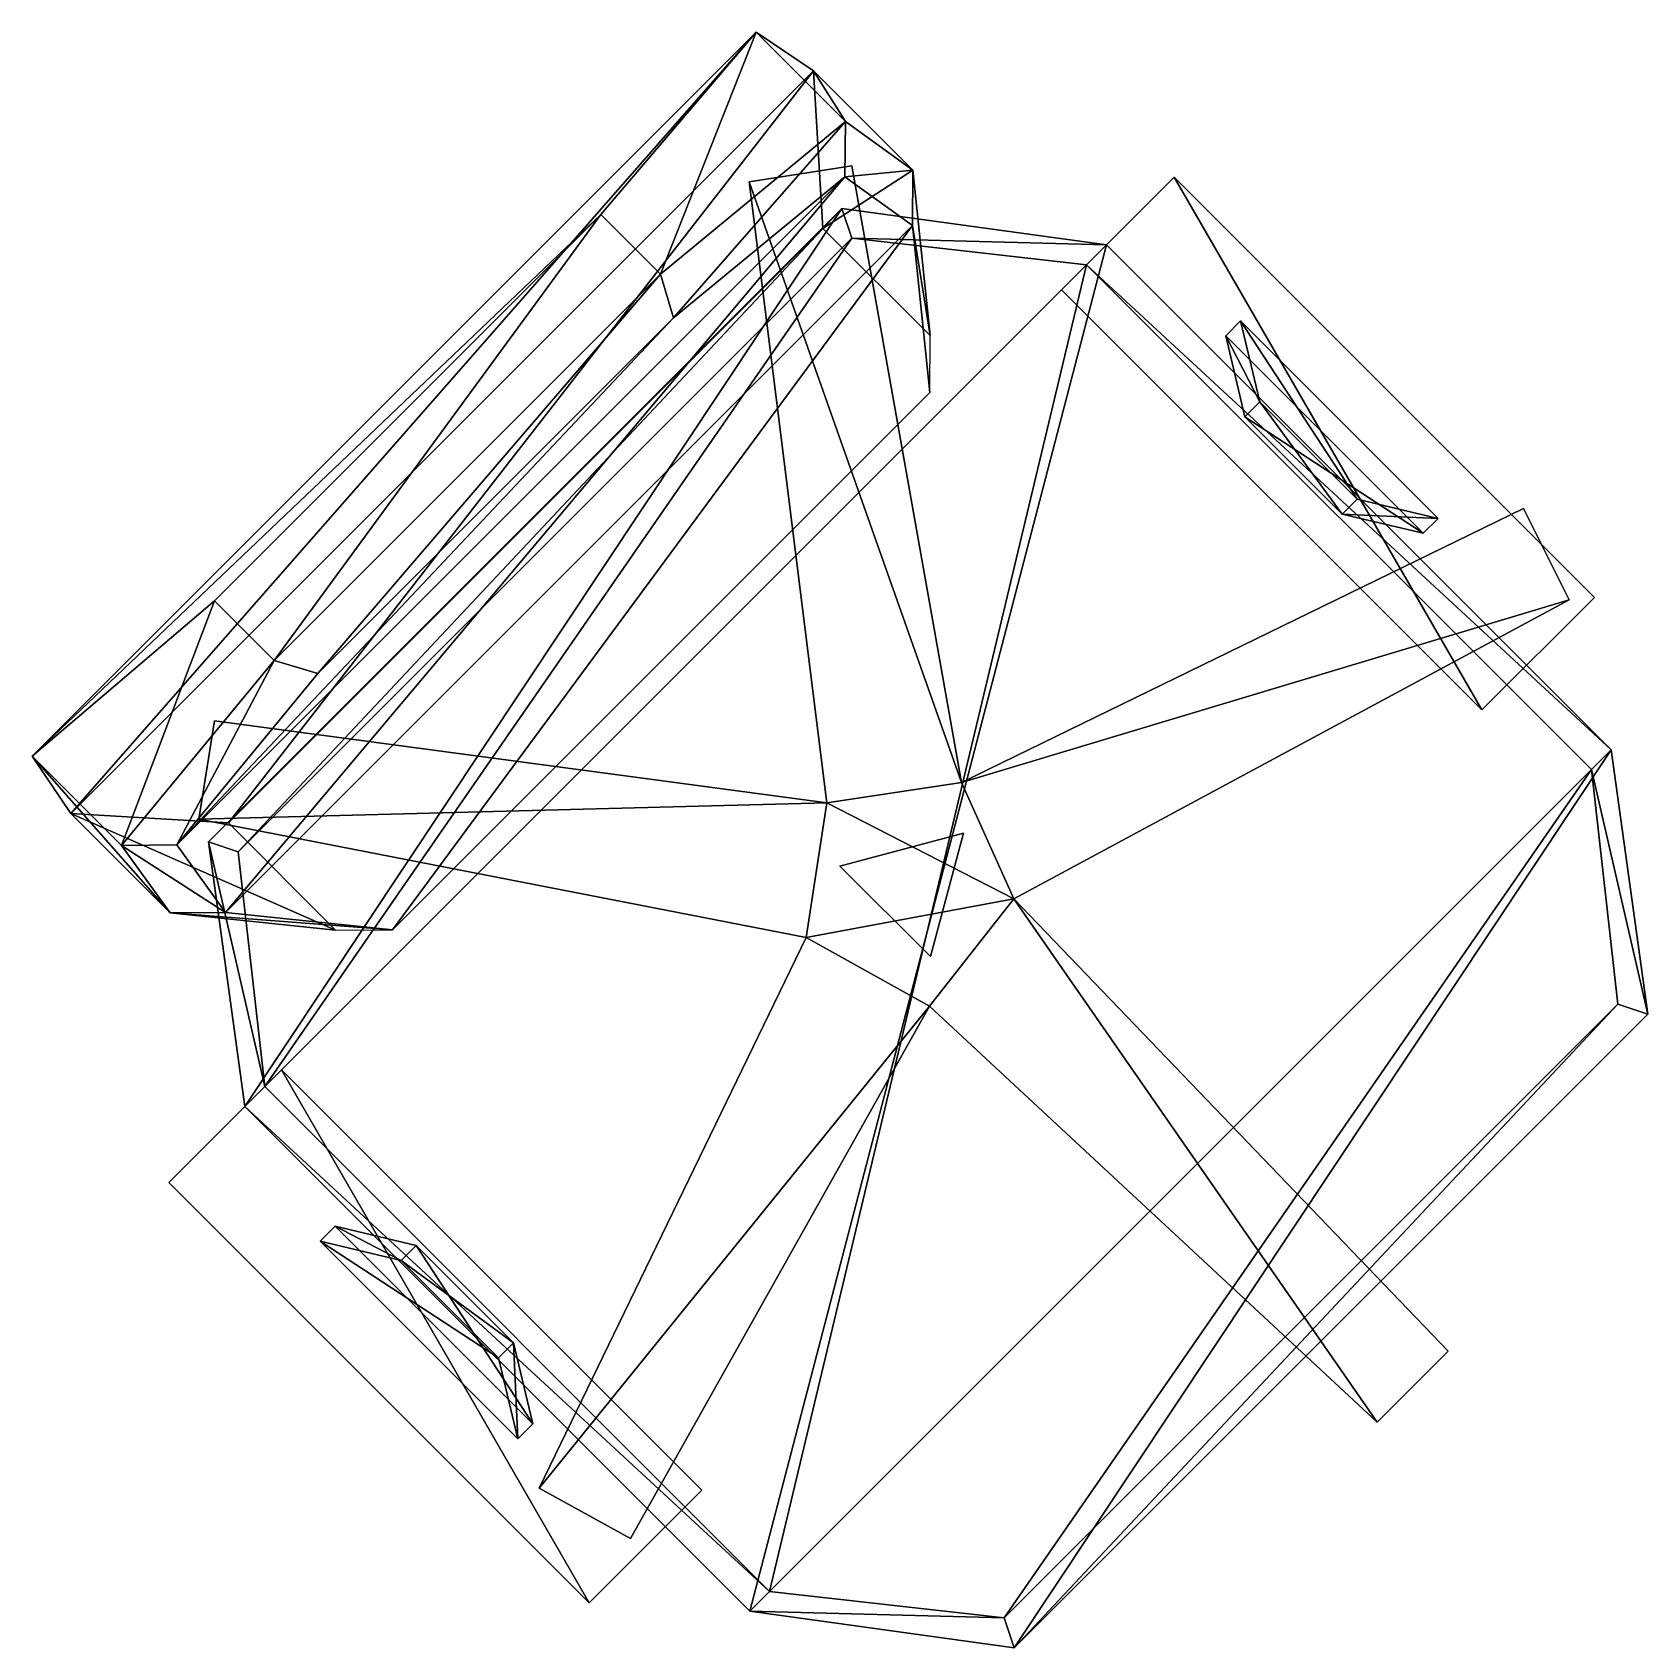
# Model space of a CAD drawing. Extents: x -17.1 to 11.5, y -13.3 to 15.4.
import ezdxf

# ---------------------------------------------------------------- set-up
doc = ezdxf.new("R2010")
doc.units = 0
doc.linetypes.add('SOLIDLINE', pattern=[0])
for name, color, linetype in [('dchrblk', 49, 'SOLIDLINE'), ('dchrfab', 17, 'SOLIDLINE'), ('dchrsilv', 251, 'SOLIDLINE')]:
    doc.layers.add(name, color=color, linetype=linetype)

msp = doc.modelspace()

# ---------------------------------------------------------------- linework, layer by layer
at = {"layer": 'dchrblk', "color": 49}
for points in [[(-2.58566, 13.0465, 0.004799), (-4.41058, 12.7626, 0.004799), (-4.41058, 12.7626, 0.844238)], [(-2.58566, 13.0465, 0.004799), (-4.41058, 12.7626, 0.844238), (-2.58566, 13.0465, 0.844238)], [(-0.641332, 2.09847, 3.79602), (-4.41058, 12.7626, 0.004799), (-2.58566, 13.0465, 0.004799)], [(-0.641332, 2.09847, 5.29602), (-2.58566, 13.0465, 0.844238), (-4.41058, 12.7626, 0.844238)], [(-0.641332, 2.09847, 3.79602), (-2.58566, 13.0465, 0.004799), (-2.58566, 13.0465, 0.844238)], [(-0.641332, 2.09847, 3.79602), (-2.58566, 13.0465, 0.844238), (-0.641332, 2.09847, 5.29602)], [(-4.41058, 12.7626, 0.004799), (-3.0314, 1.73351, 3.79602), (-3.0314, 1.73351, 5.29602)], [(-4.41058, 12.7626, 0.004799), (-3.0314, 1.73351, 5.29602), (-4.41058, 12.7626, 0.844238)], [(-0.641332, 2.09847, 3.79602), (-3.0314, 1.73351, 3.79602), (-4.41058, 12.7626, 0.004799)], [(-0.641332, 2.09847, 5.29602), (-4.41058, 12.7626, 0.844238), (-3.0314, 1.73351, 5.29602)], [(8.5973, 3.38393, 24.265), (1.13502, 10.8462, 24.265), (3.13384, 12.845, 24.265)], [(3.13384, 12.845, 25.6203), (1.13502, 10.8462, 25.6203), (8.5973, 3.38393, 25.6203)], [(3.13384, 12.845, 24.265), (1.13502, 10.8462, 24.265), (1.13502, 10.8462, 25.6203)], [(1.13502, 10.8462, 25.6203), (3.13384, 12.845, 25.6203), (3.13384, 12.845, 24.265)], [(3.13384, 12.845, 24.265), (10.5961, 5.38276, 24.265), (8.5973, 3.38393, 24.265)], [(8.5973, 3.38393, 25.6203), (10.5961, 5.38276, 25.6203), (3.13384, 12.845, 25.6203)], [(10.5961, 5.38276, 24.265), (3.13384, 12.845, 24.265), (3.13384, 12.845, 25.6203)], [(3.13384, 12.845, 25.6203), (10.5961, 5.38276, 25.6203), (10.5961, 5.38276, 24.265)], [(1.13502, 10.8462, 24.265), (8.5973, 3.38393, 24.265), (8.5973, 3.38393, 25.6203)], [(8.5973, 3.38393, 25.6203), (1.13502, 10.8462, 25.6203), (1.13502, 10.8462, 24.265)], [(9.33713, 6.96341, 0.004799), (-0.641332, 2.09847, 3.79602), (-0.641332, 2.09847, 5.29602)], [(9.33713, 6.96341, 0.004799), (-0.641332, 2.09847, 5.29602), (9.33713, 6.96341, 0.844238)], [(10.1482, 5.34126, 0.004799), (-0.641332, 2.09847, 3.79602), (9.33713, 6.96341, 0.004799)], [(10.1482, 5.34126, 0.844238), (9.33713, 6.96341, 0.844238), (-0.641332, 2.09847, 5.29602)], [(10.1482, 5.34126, 0.004799), (9.33713, 6.96341, 0.004799), (9.33713, 6.96341, 0.844238)], [(10.1482, 5.34126, 0.004799), (9.33713, 6.96341, 0.844238), (10.1482, 5.34126, 0.844238)], [(0.28981, 0.033086, 3.79602), (-0.641332, 2.09847, 3.79602), (10.1482, 5.34126, 0.004799)], [(0.28981, 0.033086, 5.29602), (10.1482, 5.34126, 0.844238), (-0.641332, 2.09847, 5.29602)], [(0.28981, 0.033086, 3.79602), (10.1482, 5.34126, 0.004799), (10.1482, 5.34126, 0.844238)], [(0.28981, 0.033086, 3.79602), (10.1482, 5.34126, 0.844238), (0.28981, 0.033086, 5.29602)], [(8.5973, 3.38393, 24.265), (10.5961, 5.38276, 24.265), (10.5961, 5.38276, 25.6203)], [(10.5961, 5.38276, 25.6203), (8.5973, 3.38393, 25.6203), (8.5973, 3.38393, 24.265)], [(-13.9001, 3.19191, 0.004798), (-14.184, 1.44811, 0.004798), (-14.184, 1.44811, 0.844238)], [(-13.9001, 3.19191, 0.004798), (-14.184, 1.44811, 0.844238), (-13.9001, 3.19191, 0.844238)], [(-3.0314, 1.73351, 3.79602), (-14.184, 1.44811, 0.004798), (-13.9001, 3.19191, 0.004798)], [(-3.0314, 1.73351, 5.29602), (-13.9001, 3.19191, 0.844238), (-14.184, 1.44811, 0.844238)], [(-3.0314, 1.73351, 3.79602), (-13.9001, 3.19191, 0.004798), (-13.9001, 3.19191, 0.844238)], [(-3.0314, 1.73351, 3.79602), (-13.9001, 3.19191, 0.844238), (-3.0314, 1.73351, 5.29602)], [(-0.641332, 2.09847, 3.79602), (0.28981, 0.033086, 3.79602), (-3.0314, 1.73351, 3.79602)], [(-0.641332, 2.09847, 5.29602), (-3.0314, 1.73351, 5.29602), (0.28981, 0.033086, 5.29602)], [(-3.0314, 1.73351, 3.79602), (-3.39641, -0.656607, 3.79602), (-14.184, 1.44811, 0.004798)], [(-3.0314, 1.73351, 5.29602), (-14.184, 1.44811, 0.844238), (-3.39641, -0.656607, 5.29602)], [(-3.0314, 1.73351, 3.79602), (0.28981, 0.033086, 3.79602), (-3.39641, -0.656607, 3.79602)], [(-3.0314, 1.73351, 5.29602), (-3.39641, -0.656607, 5.29602), (0.28981, 0.033086, 5.29602)], [(-14.184, 1.44811, 0.004798), (-3.39641, -0.656607, 3.79602), (-3.39641, -0.656607, 5.29602)], [(-14.184, 1.44811, 0.004798), (-3.39641, -0.656607, 5.29602), (-14.184, 1.44811, 0.844238)], [(-0.605212, 1.2, 5.28946), (-2.79876, 0.612238, 5.28946), (-2.79876, 0.612238, 15.3101)], [(-0.605212, 1.2, 5.28946), (-2.79876, 0.612238, 15.3101), (-0.605213, 1.2, 15.3101)], [(-1.19297, -0.993548, 5.28946), (-0.605212, 1.2, 5.28946), (-0.605213, 1.2, 15.3101)], [(-1.19297, -0.993548, 5.28946), (-0.605213, 1.2, 15.3101), (-1.19297, -0.993548, 15.3101)], [(-2.79876, 0.612238, 5.28946), (-1.19297, -0.993548, 5.28946), (-1.19297, -0.993548, 15.3101)], [(-2.79876, 0.612238, 5.28946), (-1.19297, -0.993548, 15.3101), (-2.79876, 0.612238, 15.3101)], [(-3.39641, -0.656607, 3.79602), (0.28981, 0.033086, 3.79602), (-1.20903, -1.87186, 3.79602)], [(-3.39641, -0.656607, 5.29602), (-1.20903, -1.87186, 5.29602), (0.28981, 0.033086, 5.29602)], [(-1.20903, -1.87186, 3.79602), (0.28981, 0.033086, 3.79602), (6.74169, -9.25807, -0.02511)], [(-1.20903, -1.87186, 5.29602), (6.74169, -9.25807, 0.814329), (0.28981, 0.033086, 5.29602)], [(7.99886, -8.00091, -0.02511), (0.28981, 0.033086, 3.79602), (0.28981, 0.033086, 5.29602)], [(7.99886, -8.00091, -0.02511), (0.28981, 0.033086, 5.29602), (7.99886, -8.00091, 0.814329)], [(6.74169, -9.25807, -0.02511), (0.28981, 0.033086, 3.79602), (7.99886, -8.00091, -0.02511)], [(6.74169, -9.25807, 0.814329), (7.99886, -8.00091, 0.814329), (0.28981, 0.033086, 5.29602)], [(-3.39641, -0.656607, 3.79602), (-8.14152, -10.4341, 0.004798), (-8.14152, -10.4341, 0.844238)], [(-3.39641, -0.656607, 3.79602), (-8.14152, -10.4341, 0.844238), (-3.39641, -0.656607, 5.29602)], [(-3.39641, -0.656607, 3.79602), (-1.20903, -1.87186, 3.79602), (-8.14152, -10.4341, 0.004798)], [(-3.39641, -0.656607, 5.29602), (-8.14152, -10.4341, 0.844238), (-1.20903, -1.87186, 5.29602)], [(-8.14152, -10.4341, 0.004798), (-1.20903, -1.87186, 3.79602), (-6.51937, -11.3263, 0.004798)], [(-8.14152, -10.4341, 0.844238), (-6.51937, -11.3263, 0.844238), (-1.20903, -1.87186, 5.29602)], [(-6.51937, -11.3263, 0.004798), (-1.20903, -1.87186, 3.79602), (-1.20903, -1.87186, 5.29602)], [(-6.51937, -11.3263, 0.004798), (-1.20903, -1.87186, 5.29602), (-6.51937, -11.3263, 0.844238)], [(-1.20903, -1.87186, 3.79602), (6.74169, -9.25807, -0.02511), (6.74169, -9.25807, 0.814329)], [(-1.20903, -1.87186, 3.79602), (6.74169, -9.25807, 0.814329), (-1.20903, -1.87186, 5.29602)], [(-7.25154, -12.4649, 24.265), (-14.7138, -5.00259, 24.265), (-12.715, -3.00377, 24.265)], [(-12.715, -3.00377, 25.6203), (-14.7138, -5.00259, 25.6203), (-7.25154, -12.4649, 25.6203)], [(-12.715, -3.00377, 24.265), (-14.7138, -5.00259, 24.265), (-14.7138, -5.00259, 25.6203)], [(-14.7138, -5.00259, 25.6203), (-12.715, -3.00377, 25.6203), (-12.715, -3.00377, 24.265)], [(-12.715, -3.00377, 24.265), (-5.25272, -10.466, 24.265), (-7.25154, -12.4649, 24.265)], [(-7.25154, -12.4649, 25.6203), (-5.25272, -10.466, 25.6203), (-12.715, -3.00377, 25.6203)], [(-5.25272, -10.466, 24.265), (-12.715, -3.00377, 24.265), (-12.715, -3.00377, 25.6203)], [(-12.715, -3.00377, 25.6203), (-5.25272, -10.466, 25.6203), (-5.25272, -10.466, 24.265)], [(-14.7138, -5.00259, 24.265), (-7.25154, -12.4649, 24.265), (-7.25154, -12.4649, 25.6203)], [(-7.25154, -12.4649, 25.6203), (-14.7138, -5.00259, 25.6203), (-14.7138, -5.00259, 24.265)], [(6.74169, -9.25807, -0.02511), (7.99886, -8.00091, -0.02511), (7.99886, -8.00091, 0.814329)], [(6.74169, -9.25807, -0.02511), (7.99886, -8.00091, 0.814329), (6.74169, -9.25807, 0.814329)], [(-8.14152, -10.4341, 0.004798), (-6.51937, -11.3263, 0.004798), (-6.51937, -11.3263, 0.844238)], [(-8.14152, -10.4341, 0.004798), (-6.51937, -11.3263, 0.844238), (-8.14152, -10.4341, 0.844238)], [(-7.25154, -12.4649, 24.265), (-5.25272, -10.466, 24.265), (-5.25272, -10.466, 25.6203)], [(-5.25272, -10.466, 25.6203), (-7.25154, -12.4649, 25.6203), (-7.25154, -12.4649, 24.265)]]:
    msp.add_3dface(points, dxfattribs=at)
at = {"layer": 'dchrfab', "color": 17}
for points in [[(-16.4553, 1.54673, 25.1357), (-17.1376, 2.56146, 31.7271), (-4.28345, 15.4156, 31.7271)], [(-7.04279, 12.1802, 38.2544), (-4.28345, 15.4156, 31.7271), (-17.1376, 2.56146, 31.7271)], [(-4.28345, 15.4156, 31.7271), (-3.26871, 14.7333, 25.1357), (-16.4553, 1.54673, 25.1357)], [(-4.28345, 15.4156, 31.7271), (-7.04279, 12.1802, 38.2544), (-5.98415, 11.1216, 38.7431)], [(-5.98415, 11.1216, 38.7431), (-2.70079, 13.833, 32.1811), (-4.28345, 15.4156, 31.7271)], [(-3.26871, 14.7333, 25.1357), (-4.28345, 15.4156, 31.7271), (-2.70079, 13.833, 32.1811)], [(-13.6567, 1.37929, 18.2384), (-16.4553, 1.54673, 25.1357), (-3.26871, 14.7333, 25.1357)], [(-3.26871, 14.7333, 25.1357), (-3.10127, 11.9347, 18.2384), (-13.6567, 1.37929, 18.2384)], [(-3.10127, 11.9347, 18.2384), (-3.26871, 14.7333, 25.1357), (-1.50372, 12.9683, 25.6128)], [(-2.70079, 13.833, 32.1811), (-1.50372, 12.9683, 25.6128), (-3.26871, 14.7333, 25.1357)], [(-5.98415, 11.1216, 38.7431), (-5.75353, 10.3478, 38.2617), (-2.70079, 13.833, 32.1811)], [(-2.71089, 12.8525, 32.3202), (-2.70079, 13.833, 32.1811), (-5.75353, 10.3478, 38.2617)], [(-2.70079, 13.833, 32.1811), (-2.71089, 12.8525, 32.3202), (-1.50372, 12.9683, 25.6128)], [(-1.50372, 12.9683, 25.6128), (-1.19979, 10.0332, 18.4663), (-3.10127, 11.9347, 18.2384)], [(-1.51261, 11.9867, 25.7442), (-1.50372, 12.9683, 25.6128), (-2.71089, 12.8525, 32.3202)], [(-1.50372, 12.9683, 25.6128), (-1.51261, 11.9867, 25.7442), (-1.19979, 10.0332, 18.4663)], [(-2.71089, 12.8525, 32.3202), (-14.5745, 0.988909, 32.3202), (-13.7086, -0.209376, 25.7442)], [(-14.5745, 0.988909, 32.3202), (-2.71089, 12.8525, 32.3202), (-5.75353, 10.3478, 38.2617)], [(-13.7086, -0.209376, 25.7442), (-1.51261, 11.9867, 25.7442), (-2.71089, 12.8525, 32.3202)], [(-17.1376, 2.56146, 31.7271), (-13.9022, 5.32081, 38.2544), (-7.04279, 12.1802, 38.2544)], [(-13.365, -3.65346, 15.3164), (-14.0107, 1.04137, 15.632), (-2.76336, 12.2888, 15.632)], [(-2.76336, 12.2888, 15.632), (-14.0107, 1.04137, 15.632), (-14.0107, 1.04136, 17.762)], [(-14.0107, 1.04136, 17.762), (-2.76336, 12.2888, 17.762), (-2.76336, 12.2888, 15.632)], [(-14.0107, 1.04136, 17.762), (-13.4824, 0.865037, 18.3037), (-2.76336, 12.2888, 17.762)], [(-7.04279, 12.1802, 38.2544), (-13.9022, 5.32081, 38.2544), (-12.8435, 4.26217, 38.7431)], [(-2.58703, 11.7604, 18.3037), (-2.76336, 12.2888, 17.762), (-13.4824, 0.865037, 18.3037)], [(-2.76336, 12.2888, 15.632), (1.93147, 11.643, 15.3164), (-13.365, -3.65346, 15.3164)], [(-12.8435, 4.26217, 38.7431), (-5.98415, 11.1216, 38.7431), (-7.04279, 12.1802, 38.2544)], [(1.93147, 11.643, 15.3164), (-2.76336, 12.2888, 15.632), (-2.76336, 12.2888, 17.762)], [(-2.76336, 12.2888, 17.762), (1.93147, 11.643, 18.0776), (1.93147, 11.643, 15.3164)], [(-2.76336, 12.2888, 17.762), (-2.58703, 11.7604, 18.3037), (1.93147, 11.643, 18.0776)], [(-1.51261, 11.9867, 25.7442), (-13.7086, -0.209376, 25.7442), (-10.7402, -0.517859, 18.5269)], [(-2.58703, 11.7604, 18.3037), (-13.4824, 0.865037, 18.3037), (-13.0114, -3.29991, 18.5776)], [(-13.0114, -3.29991, 18.5776), (1.57791, 11.2894, 18.5776), (-2.58703, 11.7604, 18.3037)], [(-10.7402, -0.517859, 18.5269), (-1.20413, 9.01825, 18.5269), (-1.51261, 11.9867, 25.7442)], [(1.57791, 11.2894, 18.5776), (1.93147, 11.643, 18.0776), (-2.58703, 11.7604, 18.3037)], [(-1.20413, 9.01825, 18.5269), (-1.19979, 10.0332, 18.4663), (-1.51261, 11.9867, 25.7442)], [(-4.40041, -12.618, 15.3164), (-13.365, -3.65346, 15.3164), (1.93147, 11.643, 15.3164)], [(1.93147, 11.643, 15.3164), (10.896, 2.67841, 15.3164), (-4.40041, -12.618, 15.3164)], [(1.93147, 11.643, 18.0776), (1.57791, 11.2894, 18.5776), (10.896, 2.67841, 18.0776)], [(10.896, 2.67841, 15.3164), (1.93147, 11.643, 15.3164), (1.93147, 11.643, 18.0776)], [(1.93147, 11.643, 18.0776), (10.896, 2.67841, 18.0776), (10.896, 2.67841, 15.3164)], [(1.57791, 11.2894, 18.5776), (-13.0114, -3.29991, 18.5776), (-4.04685, -12.2645, 18.5776)], [(-4.04685, -12.2645, 18.5776), (10.5425, 2.32485, 18.5776), (1.57791, 11.2894, 18.5776)], [(10.5425, 2.32485, 18.5776), (10.896, 2.67841, 18.0776), (1.57791, 11.2894, 18.5776)], [(-12.8435, 4.26217, 38.7431), (-12.0698, 4.03155, 38.2617), (-5.98415, 11.1216, 38.7431)], [(-5.75353, 10.3478, 38.2617), (-5.98415, 11.1216, 38.7431), (-12.0698, 4.03155, 38.2617)], [(-5.75353, 10.3478, 38.2617), (-12.0698, 4.03155, 38.2617), (-14.5745, 0.988909, 32.3202)], [(-13.9022, 5.32081, 38.2544), (-17.1376, 2.56146, 31.7271), (-15.555, 0.978811, 32.1811)], [(-15.555, 0.978811, 32.1811), (-12.8435, 4.26217, 38.7431), (-13.9022, 5.32081, 38.2544)], [(-15.555, 0.978811, 32.1811), (-14.5745, 0.988909, 32.3202), (-12.8435, 4.26217, 38.7431)], [(-12.0698, 4.03155, 38.2617), (-12.8435, 4.26217, 38.7431), (-14.5745, 0.988909, 32.3202)], [(0.294422, -13.2638, 15.7117), (-4.40041, -12.618, 15.3164), (10.896, 2.67841, 15.3164)], [(10.896, 2.67841, 15.3164), (11.5418, -2.01642, 15.7117), (0.294422, -13.2638, 15.7117)], [(10.896, 2.67841, 18.0776), (10.5425, 2.32485, 18.5776), (11.5418, -2.01642, 17.6823)], [(11.5418, -2.01642, 15.7117), (10.896, 2.67841, 15.3164), (10.896, 2.67841, 18.0776)], [(10.896, 2.67841, 18.0776), (11.5418, -2.01642, 17.6823), (11.5418, -2.01642, 15.7117)], [(-17.1376, 2.56146, 31.7271), (-16.4553, 1.54673, 25.1357), (-14.6903, -0.218264, 25.6128)], [(-14.6903, -0.218264, 25.6128), (-15.555, 0.978811, 32.1811), (-17.1376, 2.56146, 31.7271)], [(10.5425, 2.32485, 18.5776), (-4.04685, -12.2645, 18.5776), (0.118996, -12.736, 18.2344)], [(0.118996, -12.736, 18.2344), (11.014, -1.841, 18.2344), (10.5425, 2.32485, 18.5776)], [(11.014, -1.841, 18.2344), (11.5418, -2.01642, 17.6823), (10.5425, 2.32485, 18.5776)], [(-16.4553, 1.54673, 25.1357), (-13.6567, 1.37929, 18.2384), (-11.7552, -0.522199, 18.4663)], [(-11.7552, -0.522199, 18.4663), (-14.6903, -0.218264, 25.6128), (-16.4553, 1.54673, 25.1357)], [(-14.5745, 0.988909, 32.3202), (-15.555, 0.978811, 32.1811), (-13.7086, -0.209376, 25.7442)], [(-14.6903, -0.218264, 25.6128), (-13.7086, -0.209376, 25.7442), (-15.555, 0.978811, 32.1811)], [(-14.0107, 1.04137, 15.632), (-13.365, -3.65346, 15.3164), (-13.365, -3.65346, 18.0776)], [(-13.365, -3.65346, 18.0776), (-14.0107, 1.04136, 17.762), (-14.0107, 1.04137, 15.632)], [(-13.365, -3.65346, 18.0776), (-13.0114, -3.29991, 18.5776), (-14.0107, 1.04136, 17.762)], [(-13.4824, 0.865037, 18.3037), (-14.0107, 1.04136, 17.762), (-13.0114, -3.29991, 18.5776)], [(-13.7086, -0.209376, 25.7442), (-14.6903, -0.218264, 25.6128), (-10.7402, -0.517859, 18.5269)], [(-11.7552, -0.522199, 18.4663), (-10.7402, -0.517859, 18.5269), (-14.6903, -0.218264, 25.6128)], [(0.118996, -12.736, 18.2344), (0.294422, -13.2638, 17.6823), (11.014, -1.841, 18.2344)], [(11.5418, -2.01642, 17.6823), (11.014, -1.841, 18.2344), (0.294422, -13.2638, 17.6823)], [(0.294422, -13.2638, 15.7117), (11.5418, -2.01642, 15.7117), (11.5418, -2.01642, 17.6823)], [(11.5418, -2.01642, 17.6823), (0.294422, -13.2638, 17.6823), (0.294422, -13.2638, 15.7117)], [(-13.0114, -3.29991, 18.5776), (-13.365, -3.65346, 18.0776), (-4.04685, -12.2645, 18.5776)], [(-13.365, -3.65346, 15.3164), (-4.40041, -12.618, 15.3164), (-4.40041, -12.618, 18.0776)], [(-4.40041, -12.618, 18.0776), (-13.365, -3.65346, 18.0776), (-13.365, -3.65346, 15.3164)], [(-4.40041, -12.618, 18.0776), (-4.04685, -12.2645, 18.5776), (-13.365, -3.65346, 18.0776)], [(-4.04685, -12.2645, 18.5776), (-4.40041, -12.618, 18.0776), (0.118996, -12.736, 18.2344)], [(-4.40041, -12.618, 15.3164), (0.294422, -13.2638, 15.7117), (0.294422, -13.2638, 17.6823)], [(0.294422, -13.2638, 17.6823), (-4.40041, -12.618, 18.0776), (-4.40041, -12.618, 15.3164)], [(0.294422, -13.2638, 17.6823), (0.118996, -12.736, 18.2344), (-4.40041, -12.618, 18.0776)]]:
    msp.add_3dface(points, dxfattribs=at)
at = {"layer": 'dchrsilv', "color": 251}
for points in [[(4.04943, 10.0295, 24.275), (4.31422, 10.2943, 24.2675), (4.65637, 8.85598, 18.5302)], [(6.38496, 7.12739, 18.5302), (4.65637, 8.85598, 18.5302), (4.31422, 10.2943, 24.2675)], [(4.31422, 10.2943, 24.2675), (7.82327, 6.78525, 24.2675), (6.38496, 7.12739, 18.5302)], [(4.65637, 8.85598, 18.5302), (4.39157, 8.59119, 18.5276), (4.04943, 10.0295, 24.275)], [(7.55848, 6.52045, 24.275), (4.04943, 10.0295, 24.275), (4.39157, 8.59119, 18.5276)], [(6.12016, 6.86259, 18.5276), (4.39157, 8.59119, 18.5276), (4.65637, 8.85598, 18.5302)], [(4.65637, 8.85598, 18.5302), (6.38496, 7.12739, 18.5302), (6.12016, 6.86259, 18.5276)], [(4.39157, 8.59119, 18.5276), (6.12016, 6.86259, 18.5276), (7.55848, 6.52045, 24.275)], [(6.12016, 6.86259, 18.5276), (6.38496, 7.12739, 18.5302), (7.82327, 6.78525, 24.2675)], [(7.82327, 6.78525, 24.2675), (7.55848, 6.52045, 24.275), (6.12016, 6.86259, 18.5276)], [(-11.7625, -5.78247, 24.275), (-10.589, -6.38941, 18.5302), (-12.0273, -6.04726, 24.2675)], [(-10.589, -6.38941, 18.5302), (-11.7625, -5.78247, 24.275), (-10.3242, -6.12461, 18.5276)], [(-8.25348, -9.29151, 24.275), (-10.3242, -6.12461, 18.5276), (-11.7625, -5.78247, 24.275)], [(-8.86042, -8.118, 18.5302), (-12.0273, -6.04726, 24.2675), (-10.589, -6.38941, 18.5302)], [(-12.0273, -6.04726, 24.2675), (-8.86042, -8.118, 18.5302), (-8.51828, -9.55631, 24.2675)], [(-8.59562, -7.8532, 18.5276), (-10.589, -6.38941, 18.5302), (-10.3242, -6.12461, 18.5276)], [(-10.3242, -6.12461, 18.5276), (-8.25348, -9.29151, 24.275), (-8.59562, -7.8532, 18.5276)], [(-10.589, -6.38941, 18.5302), (-8.59562, -7.8532, 18.5276), (-8.86042, -8.118, 18.5302)], [(-8.59562, -7.8532, 18.5276), (-8.51828, -9.55631, 24.2675), (-8.86042, -8.118, 18.5302)], [(-8.51828, -9.55631, 24.2675), (-8.59562, -7.8532, 18.5276), (-8.25348, -9.29151, 24.275)]]:
    msp.add_3dface(points, dxfattribs=at)

doc.saveas('drawing.dxf')
